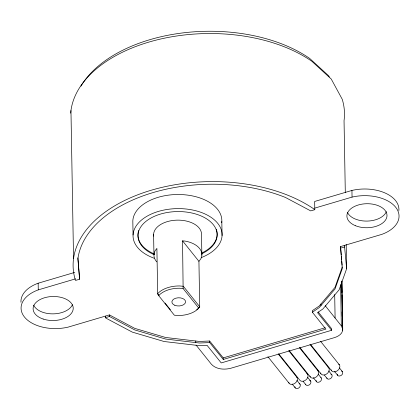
<?xml version="1.0" encoding="UTF-8"?>
<svg xmlns="http://www.w3.org/2000/svg" width="420" height="420" viewBox="0 0 420 420"><rect width="100%" height="100%" fill="white"/><g stroke="black" fill="none" stroke-linecap="round" stroke-linejoin="round"><path stroke-width="0.63" d="M196.04 345.046L211.402 364.261C216.3 369.49 224.406 369.941 230.958 368.214L334.373 337.638C338.2 336.494 342.925 333.743 342.736 329.154L341.901 281.494M156.739 261.844A23.977 14.364 -1 0 1 154.991 250.919L156.891 248.399L157.684 293.837L158.765 295.727L174.332 315.2L177.928 315.52A22.775 13.645 -1 0 0 198.041 308.894L198.697 308.023L183.131 288.55L182.542 240.844L184.931 241.054A23.977 14.364 -1 0 1 200.834 258.815L198.928 261.34L199.721 306.779L199.028 307.697A23.977 14.364 -1 0 1 196.686 309.608M342.253 267.015L334.997 287.38L319.226 306.022L312.344 310.658L312.37 312.228L325.878 329.117L223.272 359.457L209.69 342.584L209.659 341.019L199.421 341.444L165.569 337.475L134.747 328.372L109.426 314.911L68.066 327.143A34.876 20.89 -1 0 1 24.444 317A34.876 20.89 -1 0 1 38.267 289.873L38.152 283.217L74.807 272.381M346.206 244.503L346.631 268.742L339.134 289.774L322.844 309.031L317.515 312.622L331.637 330.283L221.235 362.927L207.029 345.293L199.096 345.618L164.131 341.518L132.3 332.115L105.767 318.045L105.373 317.688L105.341 316.118M158.765 295.727L159.422 294.856A22.775 13.645 -1 0 1 179.534 288.23L183.131 288.55M198.697 308.023L199.721 306.779L183.335 286.282L179.55 285.947A23.977 14.364 -1 0 0 158.382 292.919L157.684 293.837L158.912 295.375M312.37 312.228L319.252 307.587L335.024 288.944L342.284 268.585L340.526 246.582L381.848 234.365A34.876 20.89 -1 0 0 395.677 207.239A34.876 20.89 -1 0 0 352.049 197.101L314.774 208.121M398.885 210.567A34.876 20.89 -1 0 0 351.934 190.439L314.659 201.464L314.8 209.69L310.716 210.898L285.395 197.437A132.636 79.454 -1 0 0 77.889 258.793L79.616 279.227L75.574 280.418L75.348 280.009A136.999 82.063 -1 0 1 151.331 190.202A136.999 82.063 -1 0 1 314.407 209.328L314.8 209.69M38.267 289.873L75.547 278.854M105.373 317.688L109.452 316.481L134.773 329.936L165.596 339.04L199.447 343.009L209.69 342.584M340.552 248.152L344.6 246.955L344.568 245.385M209.659 341.019L223.246 357.893L325.227 327.737M325.18 305.639L341.334 325.841L342.736 329.154M318.297 312.065L331.611 328.718L331.637 330.283M320.586 341.334L339.36 364.812M339.386 367.868L342.468 371.716M334.577 371.464L337.654 375.312M310.711 344.636L331.527 370.666M309.981 344.468L328.755 367.946M328.781 371.002L331.858 374.85M324.356 375.081L327.049 378.446M300.106 347.77L320.922 373.805M299.376 347.603L318.15 371.086M318.176 374.141L321.253 377.99M313.367 377.732L316.444 381.586M289.091 350.395L310.312 376.94M288.766 350.742L307.54 374.22M307.566 377.276L310.648 381.124M303.14 381.35L305.834 384.72M278.891 354.044L299.707 380.079A4.893 3.554 -38.6 0 0 303.44 381.134L304.589 380.719A4.893 3.554 -38.6 0 0 308.038 376.068L307.939 375.076A4.893 3.554 -38.6 0 0 306.878 373.569M278.161 353.876L296.935 377.354M296.961 380.41L300.038 384.258M182.542 240.844L198.928 261.34M292.152 384.006L295.229 387.854M267.876 356.669L289.102 383.213M165.06 303.062L170.384 309.724M329.322 76.986L328.703 75.842L309.666 58.427A134.258 80.425 -1 0 0 80.966 86.132M344.6 246.955L346.631 268.742M337.355 374.204L337.412 374.787A3.003 2.184 -38.6 0 0 339.25 376.047L340.651 375.706A3.003 2.184 -38.6 0 0 342.652 373.506L342.709 372.241A3.003 2.184 -38.6 0 0 341.518 371.065M316.139 380.478L316.197 381.061A3.003 2.184 -38.6 0 0 318.034 382.321L319.442 381.98A3.003 2.184 -38.6 0 0 321.437 379.78L321.494 378.514A3.003 2.184 -38.6 0 0 320.843 377.585M294.924 386.747L294.987 387.334A3.003 2.184 -38.6 0 0 296.825 388.594L298.226 388.248A3.003 2.184 -38.6 0 0 300.227 386.054L300.284 384.783A3.003 2.184 -38.6 0 0 299.087 383.607M340.526 246.582L341.229 254.882M341.334 256.163L341.659 259.99M341.77 261.266L342.095 265.099M77.915 257.864L79.616 279.227M351.934 190.439L352.049 197.101M345.303 192.743L344.043 120.671A136.999 82.063 -1 0 0 342.237 99.293L331.244 79.028L311.824 61.257A136.999 82.063 -1 0 0 163.354 38.414A136.999 82.063 -1 0 0 70.681 113.143M341.849 281.337L342.043 292.435M342.09 295.05L342.468 316.596M342.51 319.205L342.704 330.304M341.691 281.006L342.51 328.015M341.675 288.356L341.744 292.273M342.085 311.861L342.163 316.428M340.615 284.713L341.334 325.841M334.693 294.546L335.102 318.05M320.933 304.001L320.959 305.571M221.823 221.471L222.07 235.573M223.246 357.893L223.272 359.457M201.868 255.108L201.511 234.738A23.977 14.364 -1 0 0 176.831 220.148A23.977 14.364 -1 0 0 153.694 236.135M195.757 341.014L195.783 342.584M153.599 234.26L153.951 254.63M133.067 234.99L132.82 220.889A44.525 26.67 -1 0 1 179.692 194.518A44.525 26.67 -1 0 1 221.713 222.737M109.426 314.911L109.452 316.481M70.959 110.56L73.542 258.631M330.907 374.199A3.003 2.184 -38.6 0 1 332.105 375.375L332.042 376.645A3.003 2.184 -38.6 0 1 330.046 378.84L328.645 379.187A3.003 2.184 -38.6 0 1 326.807 377.921M317.483 370.43A4.893 3.554 -38.6 0 1 318.544 371.936L318.649 372.934A4.893 3.554 -38.6 0 1 315.194 377.585L314.044 378A4.893 3.554 -38.6 0 1 309.918 376.089M154.177 258.237A44.525 26.67 -1 0 1 143.692 218.353A44.525 26.67 -1 0 1 211.276 217.481A44.525 26.67 -1 0 1 201.185 257.628M296.273 376.703A4.893 3.554 -38.6 0 1 297.334 378.21L297.433 379.202A4.893 3.554 -38.6 0 1 293.984 383.854L292.834 384.269A4.893 3.554 -38.6 0 1 288.703 382.358M386.348 211.638A20.06 12.017 -1 0 1 367.222 221.083A20.06 12.017 -1 0 1 347.513 212.525M338.699 364.156A4.893 3.554 -38.6 0 1 339.759 365.668L339.859 366.66A4.893 3.554 -38.6 0 1 336.409 371.312L335.26 371.726A4.893 3.554 -38.6 0 1 331.133 369.815M72.429 304.742A20.06 12.017 -1 0 1 53.057 313.866A20.06 12.017 -1 0 1 33.679 305.183M309.697 380.473A3.003 2.184 -38.6 0 1 310.889 381.649L310.832 382.914A3.003 2.184 -38.6 0 1 308.831 385.114L307.43 385.455A3.003 2.184 -38.6 0 1 305.592 384.195M328.094 367.295A4.893 3.554 -38.6 0 1 329.149 368.802L329.254 369.794A4.893 3.554 -38.6 0 1 325.799 374.446L324.655 374.861A4.893 3.554 -38.6 0 1 320.523 372.95M154.319 254.741A39.59 23.714 -1 0 1 147.84 219.954A39.59 23.714 -1 0 1 206.372 218.689A39.59 23.714 -1 0 1 201.915 253.712M216.3 229.21A39.59 23.714 -1 0 1 201.905 252.929M154.303 253.953A39.59 23.714 -1 0 1 138.658 230.528M20.984 302.29A34.876 20.89 -1 0 1 38.152 283.217M355.625 225.776A20.06 12.017 -1 0 0 386.946 216.426A20.06 12.017 -1 0 0 358.276 204.992A20.06 12.017 -1 0 0 355.625 225.776M43.145 319.032A20.06 12.017 -1 0 0 73.227 308.28A20.06 12.017 -1 0 0 43.134 298.216A20.06 12.017 -1 0 0 43.145 319.032M174.841 305.298A6.851 4.106 -1 0 0 185.556 302.127A6.851 4.106 -1 0 0 175.791 298.2A6.851 4.106 -1 0 0 174.841 305.298"/></g></svg>
